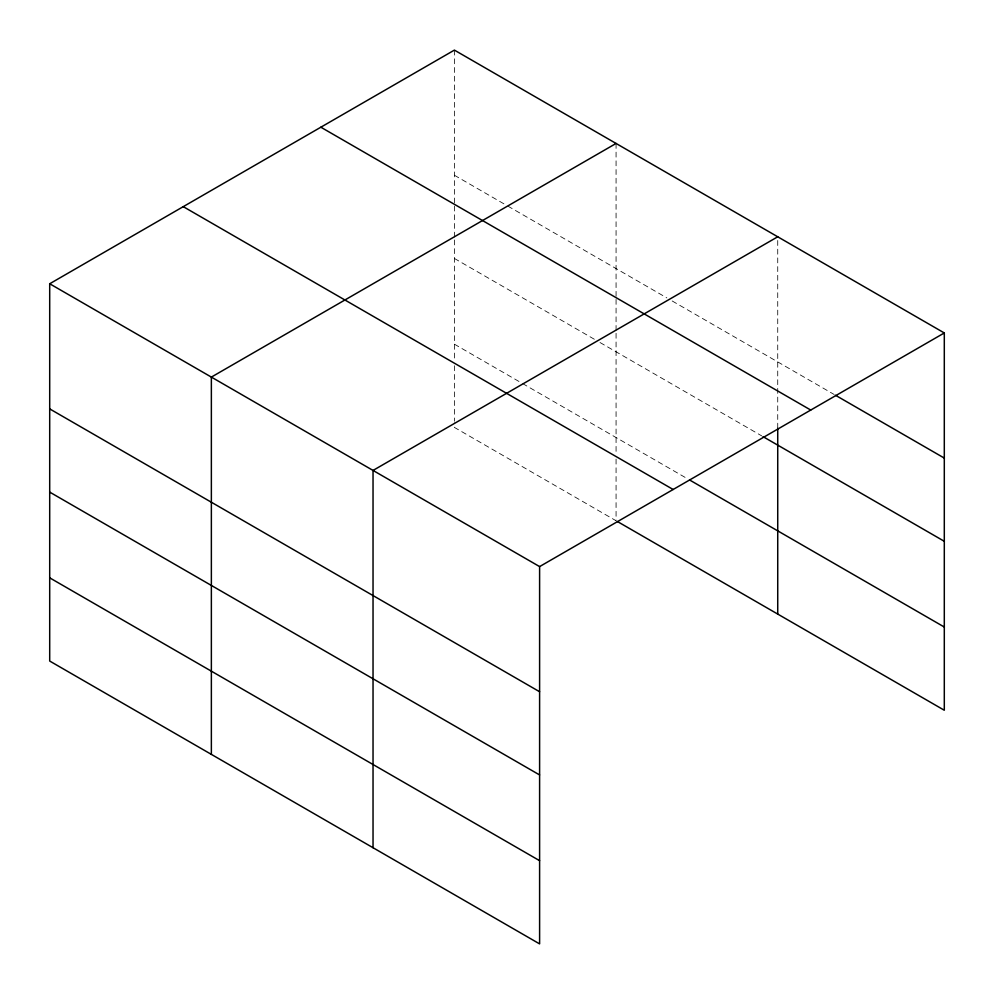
<?xml version="1.0" encoding="UTF-8"?>
<svg xmlns="http://www.w3.org/2000/svg" width="994" height="994" viewBox="0 0 994 994"><rect width="100%" height="100%" fill="white"/><g stroke="black" fill="none" stroke-linecap="round" stroke-linejoin="round"><path stroke-width="0.75" stroke-dasharray="4.97 3.73" d="M777.73 428.178L777.73 236.783M454.395 175.242L506.505 205.323M507.847 206.093L666.837 297.889M672.18 300.971L834.152 394.481M454.395 258.452L594.685 339.451M600.028 342.532L761.702 435.869M454.395 344.185L521.204 382.752M522.546 383.535L686.879 478.412M616.069 143.447L616.069 297.852M616.069 299.393L616.069 331.76M616.069 333.301L616.069 452.941M616.069 459.104L616.069 520.744L454.395 427.408L454.395 422.773M454.395 50.11L454.395 204.515M454.395 206.056L454.395 238.423M454.395 239.964L454.395 359.604M454.395 365.767L454.395 421.232"/><path stroke-width="1.49" d="M539.605 774.947L539.605 566.592L49.7 283.762L49.7 661.047L539.605 943.89L539.605 774.947L49.7 492.105M617.398 521.515L944.3 710.238L944.3 332.953L454.395 50.11L49.7 283.762M616.069 143.447L211.362 377.099L211.362 754.396M777.73 236.783L373.036 470.435L373.036 847.733M539.605 566.592L944.3 332.953M835.494 395.264L944.3 458.085M320.851 127.207L810.744 410.05M763.032 436.639L944.3 541.295M689.55 479.953L944.3 627.028M183.256 206.653L673.149 489.495M49.7 408.894L539.605 691.737M49.7 577.837L539.605 860.68M777.73 428.178L777.73 614.081"/></g></svg>
